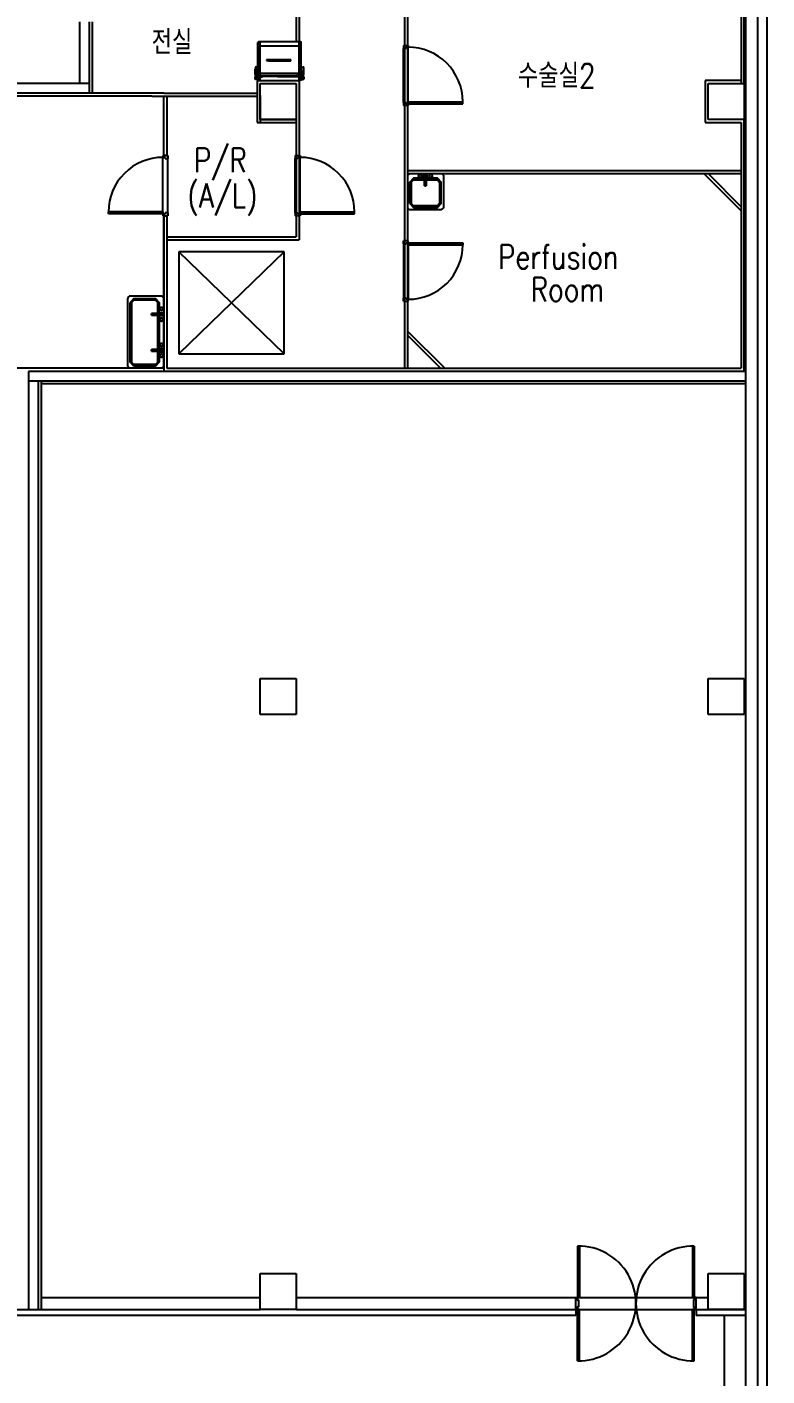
# Model space of a CAD drawing. Header units: millimetres. Extents: x 592430 to 684586, y -483905 to -416366.
# Drawn here: x 672008 to 684313, y -471616 to -449168 of the extents above; entities that cross this region are included whole.
import ezdxf

# ---------------------------------------------------------------- set-up
doc = ezdxf.new("R2010")
doc.units = ezdxf.units.MM
doc.header["$LTSCALE"] = 500
doc.layers.add('동물실', color=9, linetype='Continuous')
doc.styles.add('GHD', font='simple.shx', dxfattribs={"bigfont": 'whgtxt.shx'})

# ---------------------------------------------------------------- blocks, each defined once
blk = doc.blocks.new('SINK')
at = {"layer": '동물실'}
for p, q in [((0, 262), (25, 300)), ((0, 262), (0, -262)), ((25, 300), (575, 300)), ((76, 198), (140, 262)), ((140, 262), (76, 198)), ((140, 236), (102, 198)), ((102, 198), (140, 236)), ((498, 262), (140, 262)), ((140, 262), (140, 236)), ((498, 262), (140, 262)), ((140, 236), (140, 262)), ((140, 236), (498, 236)), ((140, 236), (498, 236)), ((498, 262), (562, 198)), ((498, 236), (498, 262)), ((498, 262), (562, 198)), ((498, 236), (498, 262)), ((498, 236), (536, 198)), ((536, 198), (498, 236)), ((600, 262), (575, 300)), ((600, -262), (600, 262)), ((13, 89), (14, 96)), ((14, 96), (13, 89)), ((13, 89), (14, 96)), ((14, 96), (13, 89)), ((14, 82), (13, 89)), ((13, 89), (14, 82)), ((14, 82), (13, 89)), ((13, 89), (14, 82)), ((25, 13), (13, 25)), ((13, 25), (13, -25)), ((76, 25), (13, 25)), ((25, 13), (13, 25)), ((14, 96), (16, 102)), ((16, 102), (14, 96)), ((14, 96), (16, 102)), ((16, 102), (14, 96)), ((16, 76), (14, 82)), ((14, 82), (16, 76)), ((16, 76), (14, 82)), ((14, 82), (16, 76)), ((16, 102), (20, 107)), ((20, 107), (16, 102)), ((16, 102), (20, 107)), ((20, 107), (16, 102)), ((20, 71), (16, 76)), ((16, 76), (20, 71)), ((20, 71), (16, 76)), ((16, 76), (20, 71)), ((20, 107), (25, 111)), ((25, 111), (20, 107)), ((20, 107), (25, 111)), ((25, 111), (20, 107)), ((25, 67), (20, 71)), ((20, 71), (25, 67)), ((25, 67), (20, 71)), ((20, 71), (25, 67)), ((25, 111), (32, 114)), ((32, 114), (25, 111)), ((25, 111), (32, 114)), ((32, 114), (25, 111)), ((32, 64), (25, 67)), ((25, 67), (32, 64)), ((32, 64), (25, 67)), ((25, 67), (32, 64)), ((25, 13), (25, -13)), ((89, 13), (25, 13)), ((25, 13), (25, -13)), ((25, 13), (64, 13)), ((89, 13), (25, 13)), ((32, 114), (38, 115)), ((38, 115), (32, 114)), ((32, 114), (38, 115)), ((38, 115), (32, 114)), ((38, 64), (32, 64)), ((32, 64), (38, 64)), ((38, 64), (32, 64)), ((32, 64), (38, 64)), ((38, 115), (45, 114)), ((45, 114), (38, 115)), ((38, 115), (45, 114)), ((45, 114), (38, 115)), ((38, 64), (45, 64)), ((45, 64), (38, 64)), ((38, 64), (45, 64)), ((45, 64), (38, 64)), ((45, 114), (51, 111)), ((51, 111), (45, 114)), ((45, 114), (51, 111)), ((51, 111), (45, 114)), ((51, 67), (45, 64)), ((45, 64), (51, 67)), ((51, 67), (45, 64)), ((45, 64), (51, 67)), ((51, 111), (56, 107)), ((56, 107), (51, 111)), ((51, 111), (56, 107)), ((56, 107), (51, 111)), ((56, 71), (51, 67)), ((51, 67), (56, 71)), ((56, 71), (51, 67)), ((51, 67), (56, 71)), ((56, 107), (60, 102)), ((60, 102), (56, 107)), ((56, 107), (60, 102)), ((60, 102), (56, 107)), ((60, 76), (56, 71)), ((56, 71), (60, 76)), ((60, 76), (56, 71)), ((56, 71), (60, 76)), ((60, 102), (63, 96)), ((63, 96), (60, 102)), ((60, 102), (63, 96)), ((63, 96), (60, 102)), ((63, 82), (60, 76)), ((60, 76), (63, 82)), ((63, 82), (60, 76)), ((60, 76), (63, 82)), ((63, 96), (64, 89)), ((64, 89), (63, 96)), ((63, 96), (64, 89)), ((64, 89), (63, 96)), ((64, 89), (63, 82)), ((63, 82), (64, 89)), ((64, 89), (63, 82)), ((63, 82), (64, 89)), ((76, 25), (64, 13)), ((64, 13), (76, 25)), ((64, 13), (64, -13)), ((102, 13), (64, 13)), ((64, 13), (64, -13)), ((102, 13), (64, 13)), ((76, -198), (76, 198)), ((102, 198), (76, 198)), ((76, 198), (76, -198)), ((102, 198), (76, 198)), ((76, -25), (76, 25)), ((89, 13), (204, 13)), ((89, -13), (89, 13)), ((89, -13), (89, 13)), ((89, 13), (102, 13)), ((102, 13), (89, 13)), ((89, 13), (204, 13)), ((102, 198), (102, -198)), ((102, -198), (102, 198)), ((102, 13), (204, 13)), ((102, 13), (102, -13)), ((102, -13), (102, 13)), ((204, 13), (102, 13)), ((204, 13), (204, -13)), ((204, 13), (204, -13)), ((204, -13), (204, 13)), ((204, 13), (204, -13)), ((536, -198), (536, 198)), ((562, 198), (536, 198)), ((536, 198), (536, -198)), ((536, 198), (562, 198)), ((562, 198), (562, -198)), ((562, -198), (562, 198)), ((25, -13), (13, -25)), ((25, -13), (13, -25)), ((13, -25), (76, -25)), ((13, -89), (14, -82)), ((14, -82), (13, -89)), ((13, -89), (14, -82)), ((14, -82), (13, -89)), ((14, -96), (13, -89)), ((13, -89), (14, -96)), ((14, -96), (13, -89)), ((13, -89), (14, -96)), ((14, -82), (16, -76)), ((16, -76), (14, -82)), ((14, -82), (16, -76)), ((16, -76), (14, -82)), ((16, -102), (14, -96)), ((14, -96), (16, -102)), ((16, -102), (14, -96)), ((14, -96), (16, -102)), ((16, -76), (20, -71)), ((20, -71), (16, -76)), ((16, -76), (20, -71)), ((20, -71), (16, -76)), ((20, -107), (16, -102)), ((16, -102), (20, -107)), ((20, -107), (16, -102)), ((16, -102), (20, -107)), ((20, -71), (25, -67)), ((25, -67), (20, -71)), ((20, -71), (25, -67)), ((25, -67), (20, -71)), ((25, -111), (20, -107)), ((20, -107), (25, -111)), ((25, -111), (20, -107)), ((20, -107), (25, -111)), ((25, -13), (89, -13)), ((25, -13), (64, -13)), ((89, -13), (25, -13)), ((25, -67), (32, -64)), ((32, -64), (25, -67)), ((25, -67), (32, -64)), ((32, -64), (25, -67)), ((32, -114), (25, -111)), ((25, -111), (32, -114)), ((32, -114), (25, -111)), ((25, -111), (32, -114)), ((32, -64), (38, -64)), ((38, -64), (32, -64)), ((32, -64), (38, -64)), ((38, -64), (32, -64)), ((38, -115), (32, -114)), ((32, -114), (38, -115)), ((38, -115), (32, -114)), ((32, -114), (38, -115)), ((38, -64), (45, -64)), ((45, -64), (38, -64)), ((38, -64), (45, -64)), ((45, -64), (38, -64)), ((45, -114), (38, -115)), ((38, -115), (45, -114)), ((45, -114), (38, -115)), ((38, -115), (45, -114)), ((45, -64), (51, -67)), ((51, -67), (45, -64)), ((45, -64), (51, -67)), ((51, -67), (45, -64)), ((51, -111), (45, -114)), ((45, -114), (51, -111)), ((51, -111), (45, -114)), ((45, -114), (51, -111)), ((51, -67), (56, -71)), ((56, -71), (51, -67)), ((51, -67), (56, -71)), ((56, -71), (51, -67)), ((56, -107), (51, -111)), ((51, -111), (56, -107)), ((56, -107), (51, -111)), ((51, -111), (56, -107)), ((56, -71), (60, -76)), ((60, -76), (56, -71)), ((56, -71), (60, -76)), ((60, -76), (56, -71)), ((60, -102), (56, -107)), ((56, -107), (60, -102)), ((60, -102), (56, -107)), ((56, -107), (60, -102)), ((60, -76), (63, -82)), ((63, -82), (60, -76)), ((60, -76), (63, -82)), ((63, -82), (60, -76)), ((63, -96), (60, -102)), ((60, -102), (63, -96)), ((63, -96), (60, -102)), ((60, -102), (63, -96)), ((63, -82), (64, -89)), ((63, -82), (64, -89)), ((64, -89), (63, -82)), ((63, -82), (64, -89)), ((64, -89), (63, -96)), ((63, -96), (64, -89)), ((64, -89), (63, -96)), ((63, -96), (64, -89)), ((64, -13), (76, -25)), ((76, -25), (64, -13)), ((64, -13), (102, -13)), ((64, -13), (102, -13)), ((140, -262), (76, -198)), ((76, -198), (102, -198)), ((76, -198), (140, -262)), ((102, -198), (76, -198)), ((204, -13), (89, -13)), ((102, -13), (89, -13)), ((89, -13), (204, -13)), ((102, -13), (89, -13)), ((204, -13), (102, -13)), ((204, -13), (102, -13)), ((102, -198), (140, -236)), ((140, -236), (102, -198)), ((562, -198), (498, -262)), ((498, -236), (536, -198)), ((498, -262), (562, -198)), ((536, -198), (498, -236)), ((536, -198), (562, -198)), ((536, -198), (562, -198)), ((0, -262), (25, -300)), ((25, -300), (575, -300)), ((140, -236), (498, -236)), ((140, -262), (140, -236)), ((140, -236), (498, -236)), ((140, -262), (140, -236)), ((498, -262), (140, -262)), ((498, -262), (140, -262)), ((498, -236), (498, -262)), ((498, -236), (498, -262)), ((600, -262), (575, -300))]:
    blk.add_line(p, q, dxfattribs=at)

msp = doc.modelspace()

# ---------------------------------------------------------------- linework, layer by layer
at = {"layer": '동물실', "color": 251}
for p, q in [((684313, -483905), (684313, -427128)), ((684313, -474155), (684313, -427128)), ((684163, -470309), (684163, -427278)), ((684163, -470309), (684163, -427278)), ((683963, -454848), (683963, -427478)), ((678283, -435118), (678283, -451608)), ((678333, -436208), (678333, -451608)), ((676533, -442783), (676533, -452709)), ((683883, -444108), (683883, -450108)), ((683933, -450108), (683933, -444108)), ((672883, -449083), (672883, -450109)), ((673043, -449083), (673043, -450269)), ((673093, -449083), (673093, -450269)), ((676483, -448998), (676483, -449409)), ((675883, -450059), (675883, -449409)), ((675883, -449409), (676533, -449409)), ((676533, -450059), (676533, -449409)), ((675870, -449447), (675846, -449447)), ((675856, -449426), (675847, -449426)), ((675848, -449452), (675848, -449426)), ((675848, -449992), (675848, -449456)), ((675848, -449456), (675881, -449456)), ((675864, -449441), (675851, -449441)), ((675864, -449455), (675851, -449455)), ((675852, -449441), (675862, -449441)), ((675863, -449441), (675853, -449441)), ((675853, -449441), (675853, -449445)), ((675862, -449445), (675853, -449445)), ((675855, -449447), (675853, -449445)), ((675855, -449447), (675855, -449455)), ((675860, -449447), (675855, -449447)), ((675857, -449426), (675859, -449426)), ((675858, -449424), (675858, -449416)), ((675875, -449417), (675858, -449417)), ((675858, -449427), (675858, -449425)), ((675858, -449428), (675858, -449437)), ((675858, -449436), (675867, -449436)), ((675858, -449440), (675858, -449455)), ((675860, -449426), (675868, -449426)), ((675860, -449447), (675862, -449445)), ((675860, -449447), (675860, -449455)), ((675862, -449441), (675862, -449445)), ((675866, -449469), (675866, -449456)), ((675881, -449469), (675866, -449469)), ((675867, -449452), (675867, -449426)), ((675867, -449436), (675875, -449436)), ((675868, -449457), (675868, -449467)), ((675882, -449457), (675868, -449457)), ((675868, -449460), (675868, -449460)), ((675868, -449460), (675868, -449460)), ((675868, -449463), (675869, -449462)), ((675868, -449463), (675868, -449462)), ((675868, -449462), (675869, -449462)), ((675868, -449467), (675882, -449467)), ((675869, -449467), (675869, -449467)), ((675869, -449467), (675869, -449467)), ((675871, -449426), (675883, -449426)), ((675872, -449433), (675872, -449420)), ((675872, -449422), (675877, -449422)), ((675872, -449431), (675877, -449431)), ((675872, -449460), (675872, -449459)), ((675872, -449460), (675872, -449459)), ((675872, -449460), (675872, -449460)), ((675879, -449417), (675875, -449417)), ((675879, -449436), (675875, -449436)), ((675875, -449457), (675875, -449457)), ((675875, -449457), (675875, -449457)), ((675875, -449464), (675876, -449463)), ((675875, -449464), (675875, -449463)), ((675875, -449463), (675876, -449463)), ((675876, -449466), (675876, -449465)), ((675876, -449466), (675876, -449465)), ((675876, -449465), (675876, -449465)), ((675877, -449431), (675877, -449422)), ((675879, -449424), (675877, -449422)), ((675879, -449429), (675877, -449431)), ((675877, -449461), (675878, -449461)), ((675878, -449462), (675877, -449461)), ((675878, -449462), (675878, -449461)), ((675879, -449429), (675879, -449424)), ((675879, -449424), (675881, -449424)), ((675879, -449429), (675881, -449429)), ((675879, -449458), (675879, -449457)), ((675879, -449458), (675879, -449457)), ((675879, -449457), (675879, -449457)), ((675881, -449433), (675881, -449420)), ((675881, -449457), (675881, -449456)), ((675881, -449969), (675881, -449482)), ((675882, -449467), (675882, -449457)), ((675882, -449458), (675882, -449458)), ((675882, -449458), (675882, -449458)), ((675882, -449458), (675882, -449458)), ((675883, -449484), (676533, -449484)), ((676545, -449426), (676533, -449426)), ((676533, -449457), (676548, -449457)), ((676533, -449467), (676533, -449457)), ((676534, -449458), (676533, -449458)), ((676534, -449458), (676533, -449458)), ((676548, -449467), (676533, -449467)), ((676534, -449433), (676534, -449420)), ((676537, -449424), (676534, -449424)), ((676537, -449429), (676534, -449429)), ((676534, -449458), (676534, -449458)), ((676568, -449456), (676535, -449456)), ((676535, -449457), (676535, -449456)), ((676535, -449469), (676550, -449469)), ((676535, -449969), (676535, -449482)), ((676537, -449458), (676536, -449457)), ((676537, -449457), (676536, -449457)), ((676537, -449417), (676541, -449417)), ((676537, -449424), (676539, -449422)), ((676537, -449429), (676537, -449424)), ((676537, -449429), (676539, -449431)), ((676537, -449436), (676541, -449436)), ((676537, -449458), (676537, -449457)), ((676538, -449462), (676537, -449461)), ((676538, -449461), (676537, -449461)), ((676538, -449462), (676538, -449461)), ((676539, -449431), (676539, -449422)), ((676544, -449422), (676539, -449422)), ((676544, -449431), (676539, -449431)), ((676540, -449466), (676539, -449465)), ((676540, -449465), (676539, -449465)), ((676541, -449457), (676540, -449457)), ((676540, -449464), (676540, -449463)), ((676540, -449464), (676540, -449463)), ((676540, -449463), (676540, -449463)), ((676540, -449466), (676540, -449465)), ((676541, -449417), (676558, -449417)), ((676548, -449436), (676541, -449436)), ((676541, -449457), (676541, -449457)), ((676543, -449460), (676543, -449459)), ((676544, -449460), (676543, -449459)), ((676543, -449460), (676544, -449460)), ((676544, -449433), (676544, -449420)), ((676545, -449447), (676570, -449447)), ((676546, -449467), (676546, -449467)), ((676546, -449467), (676546, -449467)), ((676556, -449426), (676547, -449426)), ((676547, -449463), (676547, -449462)), ((676547, -449463), (676547, -449462)), ((676547, -449462), (676547, -449462)), ((676548, -449452), (676548, -449426)), ((676558, -449436), (676548, -449436)), ((676548, -449457), (676548, -449467)), ((676548, -449460), (676548, -449460)), ((676548, -449460), (676548, -449460)), ((676550, -449469), (676550, -449456)), ((676551, -449441), (676564, -449441)), ((676551, -449455), (676564, -449455)), ((676552, -449441), (676563, -449441)), ((676563, -449441), (676553, -449441)), ((676553, -449441), (676553, -449445)), ((676553, -449445), (676563, -449445)), ((676555, -449447), (676553, -449445)), ((676555, -449447), (676555, -449455)), ((676555, -449447), (676560, -449447)), ((676559, -449426), (676557, -449426)), ((676558, -449424), (676558, -449416)), ((676558, -449427), (676558, -449425)), ((676558, -449428), (676558, -449437)), ((676558, -449440), (676558, -449455)), ((676560, -449426), (676568, -449426)), ((676560, -449447), (676563, -449445)), ((676560, -449447), (676560, -449455)), ((676563, -449441), (676563, -449445)), ((676567, -449452), (676567, -449426)), ((676568, -449992), (676568, -449456)), ((678268, -449476), (678348, -449476)), ((678268, -449476), (678268, -449526)), ((678312, -449526), (678268, -449526)), ((678268, -450426), (678268, -449526)), ((678283, -449476), (678333, -449476)), ((678312, -449505), (678312, -449526)), ((678348, -449505), (678312, -449505)), ((678312, -449505), (678312, -449526)), ((678348, -449476), (678348, -449505)), ((678348, -450411), (678348, -449505)), ((675812, -449852), (675815, -449837)), ((675815, -449831), (675814, -449831)), ((675815, -449837), (675816, -449832)), ((676376, -449716), (675989, -449716)), ((675989, -449716), (675989, -449728)), ((675989, -449728), (676376, -449728)), ((676012, -449722), (676403, -449722)), ((676393, -449713), (676023, -449713)), ((676023, -449713), (676023, -449731)), ((676023, -449731), (676393, -449731)), ((676036, -449713), (676036, -449731)), ((676376, -449728), (676376, -449716)), ((676380, -449731), (676380, -449713)), ((676393, -449731), (676393, -449713)), ((676600, -449837), (676600, -449832)), ((676603, -449852), (676600, -449837)), ((676601, -449831), (676601, -449831)), ((675802, -450010), (675809, -449999)), ((675802, -450012), (675802, -450011)), ((675802, -450029), (675802, -450013)), ((675870, -450013), (675802, -450013)), ((675817, -450013), (675803, -450013)), ((675804, -449952), (675804, -449869)), ((675807, -449983), (675807, -449910)), ((675808, -449944), (675816, -449944)), ((675870, -450052), (675808, -450036)), ((675811, -449916), (675822, -449916)), ((675812, -449948), (675812, -449941)), ((675845, -449901), (675817, -449901)), ((675817, -449922), (675817, -449910)), ((675845, -449992), (675817, -449992)), ((675818, -450012), (675818, -450002)), ((675862, -450008), (675818, -450008)), ((675820, -449992), (675820, -450004)), ((675820, -450004), (675824, -450004)), ((675833, -450059), (675833, -450759)), ((675833, -450059), (676533, -450059)), ((675847, -449928), (675834, -449928)), ((675847, -449962), (675834, -449962)), ((675834, -449992), (675834, -449992)), ((675837, -449970), (675837, -449924)), ((675838, -449926), (675837, -449924)), ((675838, -449930), (675837, -449932)), ((675838, -449960), (675837, -449958)), ((675838, -449964), (675837, -449966)), ((675845, -449926), (675838, -449926)), ((675838, -449930), (675838, -449926)), ((675845, -449930), (675838, -449930)), ((675845, -449960), (675838, -449960)), ((675838, -449964), (675838, -449960)), ((675845, -449964), (675838, -449964)), ((675845, -449992), (675845, -449901)), ((675880, -449992), (675848, -449992)), ((675848, -449992), (675881, -449992)), ((675862, -450013), (675862, -450008)), ((675866, -449979), (675866, -449992)), ((675881, -449979), (675866, -449979)), ((675868, -449991), (675868, -449981)), ((675868, -449981), (675882, -449981)), ((675868, -449989), (675868, -449989)), ((675868, -449989), (675868, -449989)), ((675882, -449991), (675868, -449991)), ((675885, -450015), (675868, -450015)), ((675885, -450042), (675868, -450042)), ((675869, -449981), (675870, -449981)), ((675869, -449986), (675869, -449986)), ((675869, -449986), (675869, -449987)), ((675869, -449987), (675869, -449986)), ((675870, -449981), (675870, -449981)), ((675870, -450052), (675870, -450006)), ((675882, -450006), (675870, -450006)), ((675882, -450025), (675870, -450025)), ((675873, -450041), (675870, -450038)), ((675873, -450044), (675870, -450047)), ((675873, -450013), (675871, -450010)), ((675873, -450017), (675871, -450020)), ((675882, -450052), (675871, -450052)), ((675872, -449988), (675873, -449989)), ((675872, -449988), (675872, -449989)), ((675872, -449989), (675873, -449989)), ((675873, -450017), (675873, -450013)), ((675882, -450013), (675873, -450013)), ((675882, -450017), (675873, -450017)), ((675873, -450044), (675873, -450041)), ((675882, -450041), (675873, -450041)), ((675882, -450044), (675873, -450044)), ((675875, -449991), (675875, -449992)), ((675875, -449991), (675875, -449992)), ((675876, -449983), (675876, -449983)), ((675876, -449983), (675876, -449983)), ((675876, -449983), (675876, -449983)), ((675876, -449985), (675876, -449985)), ((675876, -449985), (675876, -449985)), ((675876, -449985), (675876, -449985)), ((675878, -449987), (675879, -449987)), ((675878, -449988), (675879, -449987)), ((675878, -449987), (675878, -449988)), ((675923, -449986), (675879, -449985)), ((675879, -449991), (675879, -449991)), ((675879, -449991), (675879, -449991)), ((675879, -449991), (675879, -449991)), ((675881, -449991), (675881, -449992)), ((675882, -449981), (675882, -449991)), ((675882, -449990), (675882, -449990)), ((675882, -449990), (675882, -449991)), ((675882, -449991), (675882, -449991)), ((675882, -450052), (675882, -450006)), ((675883, -449934), (676533, -449934)), ((675883, -449991), (675883, -449972)), ((675883, -449976), (675921, -449976)), ((675921, -449995), (675883, -449976)), ((675883, -449995), (675921, -449976)), ((675883, -449995), (675921, -449995)), ((675921, -449995), (675921, -449976)), ((676495, -449981), (675921, -449981)), ((676495, -449990), (675921, -449990)), ((676172, -449981), (676495, -449981)), ((676172, -449990), (676495, -449990)), ((676493, -449986), (676536, -449985)), ((676495, -449995), (676495, -449976)), ((676495, -449995), (676533, -449976)), ((676533, -449995), (676495, -449976)), ((676533, -449976), (676495, -449976)), ((676533, -449995), (676495, -449995)), ((676530, -450042), (676548, -450042)), ((676531, -450015), (676548, -450015)), ((676533, -449991), (676533, -449972)), ((676533, -449991), (676533, -449972)), ((676548, -449981), (676533, -449981)), ((676533, -449981), (676533, -449991)), ((676534, -449989), (676533, -449990)), ((676534, -449990), (676533, -449990)), ((676533, -449991), (676548, -449991)), ((676534, -449989), (676534, -449990)), ((676534, -450052), (676534, -450006)), ((676534, -450006), (676545, -450006)), ((676534, -450013), (676542, -450013)), ((676534, -450017), (676542, -450017)), ((676534, -450025), (676545, -450025)), ((676534, -450041), (676542, -450041)), ((676534, -450044), (676542, -450044)), ((676534, -450052), (676545, -450052)), ((676535, -449979), (676550, -449979)), ((676535, -449991), (676535, -449992)), ((676568, -449992), (676535, -449992)), ((676537, -449990), (676536, -449991)), ((676537, -449991), (676536, -449991)), ((676538, -449986), (676537, -449987)), ((676538, -449987), (676537, -449987)), ((676537, -449990), (676537, -449991)), ((676538, -449986), (676538, -449987)), ((676540, -449982), (676539, -449983)), ((676540, -449983), (676539, -449983)), ((676540, -449982), (676540, -449983)), ((676540, -449984), (676540, -449984)), ((676540, -449984), (676540, -449985)), ((676540, -449985), (676540, -449984)), ((676541, -449991), (676540, -449991)), ((676541, -449991), (676541, -449991)), ((676542, -450013), (676545, -450010)), ((676542, -450017), (676542, -450013)), ((676542, -450017), (676545, -450020)), ((676542, -450041), (676545, -450038)), ((676542, -450044), (676542, -450041)), ((676542, -450044), (676545, -450047)), ((676543, -449988), (676543, -449988)), ((676543, -449988), (676544, -449988)), ((676544, -449988), (676543, -449988)), ((676545, -450052), (676545, -450006)), ((676545, -450013), (676614, -450013)), ((676545, -450052), (676607, -450036)), ((676546, -449980), (676546, -449981)), ((676546, -449980), (676546, -449981)), ((676547, -449985), (676547, -449986)), ((676547, -449985), (676547, -449986)), ((676547, -449986), (676547, -449986)), ((676548, -449991), (676548, -449981)), ((676548, -449988), (676548, -449988)), ((676548, -449988), (676548, -449988)), ((676550, -449979), (676550, -449992)), ((676554, -450008), (676598, -450008)), ((676554, -450013), (676554, -450008)), ((676568, -449928), (676581, -449928)), ((676568, -449962), (676581, -449962)), ((676571, -449992), (676571, -449901)), ((676571, -449901), (676599, -449901)), ((676571, -449926), (676577, -449926)), ((676571, -449930), (676577, -449930)), ((676571, -449960), (676577, -449960)), ((676571, -449964), (676577, -449964)), ((676571, -449992), (676599, -449992)), ((676577, -449926), (676579, -449924)), ((676577, -449930), (676577, -449926)), ((676577, -449930), (676579, -449932)), ((676577, -449960), (676579, -449958)), ((676577, -449964), (676577, -449960)), ((676577, -449964), (676579, -449966)), ((676579, -449970), (676579, -449924)), ((676581, -449992), (676581, -449992)), ((676595, -450004), (676592, -450004)), ((676604, -449916), (676593, -449916)), ((676595, -449992), (676595, -450004)), ((676598, -450012), (676598, -450002)), ((676599, -449922), (676599, -449910)), ((676599, -450013), (676613, -450013)), ((676607, -449944), (676600, -449944)), ((676604, -449948), (676604, -449941)), ((676614, -450010), (676606, -449999)), ((676608, -449983), (676608, -449910)), ((676611, -449952), (676611, -449869)), ((676614, -450012), (676614, -450011)), ((676614, -450029), (676614, -450013)), ((683883, -450058), (683283, -450058)), ((683283, -450058), (683283, -450758)), ((673043, -450109), (671833, -450109)), ((673043, -450269), (671833, -450269)), ((673043, -450109), (673043, -450109)), ((674283, -450269), (673043, -450269)), ((674283, -450269), (675833, -450269)), ((675883, -450109), (676483, -450109)), ((675883, -450709), (675883, -450109)), ((675883, -450109), (676483, -450109)), ((675883, -450709), (675883, -450109)), ((676483, -450109), (676483, -450709)), ((676483, -450109), (676483, -452659)), ((683333, -450708), (683333, -450108)), ((683333, -450108), (683933, -450108)), ((683333, -450108), (683933, -450108)), ((683333, -450708), (683333, -450108)), ((683333, -450108), (683933, -450108)), ((683333, -450708), (683333, -450108)), ((683933, -450108), (683933, -450708)), ((683933, -450108), (683933, -450708)), ((674083, -450319), (671833, -450319)), ((674083, -450319), (675833, -450319)), ((674283, -451309), (674283, -450319)), ((674333, -450319), (674333, -451309)), ((675883, -450309), (675883, -450759)), ((678268, -450426), (678312, -450426)), ((678268, -450426), (678268, -450476)), ((678348, -450476), (678268, -450476)), ((678333, -450476), (678283, -450476)), ((678333, -450476), (678283, -450476)), ((678312, -450426), (678312, -450447)), ((678312, -450447), (678348, -450447)), ((678348, -450411), (679253, -450411)), ((678348, -450411), (678348, -450447)), ((678348, -450447), (678348, -450476)), ((678348, -450447), (679253, -450447)), ((679253, -450447), (679253, -450411)), ((675883, -450709), (676483, -450709)), ((676483, -450709), (675883, -450709)), ((676483, -450709), (675883, -450709)), ((683933, -450708), (683333, -450708)), ((683933, -450708), (683333, -450708)), ((683933, -450708), (683333, -450708)), ((683933, -454898), (683933, -450708)), ((675833, -450759), (676483, -450759)), ((683283, -450758), (683883, -450758)), ((683883, -450758), (683883, -454848)), ((674268, -451309), (674268, -451338)), ((674348, -451309), (674268, -451309)), ((674268, -451338), (674304, -451338)), ((674268, -452244), (674268, -451338)), ((674283, -451309), (674333, -451309)), ((674333, -451309), (674283, -451309)), ((674304, -451338), (674304, -451358)), ((674304, -451338), (674304, -451358)), ((674304, -451358), (674348, -451358)), ((674348, -451309), (674348, -451358)), ((674348, -452259), (674348, -451358)), ((676468, -451309), (676548, -451309)), ((676468, -451309), (676468, -451358)), ((676512, -451358), (676468, -451358)), ((676468, -452259), (676468, -451358)), ((676483, -451309), (676533, -451309)), ((676512, -451338), (676512, -451358)), ((676548, -451338), (676512, -451338)), ((676512, -451338), (676512, -451358)), ((676548, -451309), (676548, -451338)), ((676548, -452244), (676548, -451338)), ((678283, -451608), (678283, -454848)), ((678333, -451558), (683883, -451558)), ((678333, -451608), (683883, -451608)), ((678333, -451608), (678333, -454848)), ((683262, -451608), (683883, -452229)), ((683333, -451608), (683883, -452158)), ((674268, -452244), (673363, -452244)), ((673363, -452279), (673363, -452244)), ((674268, -452279), (673363, -452279)), ((674268, -452244), (674268, -452279)), ((674268, -452279), (674268, -452309)), ((674304, -452279), (674268, -452279)), ((674268, -452309), (674348, -452309)), ((674283, -454858), (674283, -452309)), ((674283, -452309), (674283, -454898)), ((674333, -452309), (674283, -452309)), ((674283, -452309), (674333, -452309)), ((674283, -452309), (674333, -452309)), ((674304, -452259), (674304, -452279)), ((674348, -452259), (674304, -452259)), ((674333, -452309), (674333, -454848)), ((674348, -452259), (674348, -452309)), ((676468, -452259), (676512, -452259)), ((676468, -452259), (676468, -452309)), ((676548, -452309), (676468, -452309)), ((676533, -452309), (676483, -452309)), ((676533, -452309), (676483, -452309)), ((676512, -452259), (676512, -452279)), ((676512, -452279), (676548, -452279)), ((676548, -452244), (677453, -452244)), ((676548, -452244), (676548, -452279)), ((676548, -452279), (676548, -452309)), ((676548, -452279), (677453, -452279)), ((677453, -452279), (677453, -452244)), ((674333, -452659), (676483, -452659)), ((674333, -452709), (676533, -452709)), ((678348, -452728), (678268, -452728)), ((678268, -452778), (678268, -452728)), ((678333, -452728), (678283, -452728)), ((678333, -452728), (678283, -452728)), ((678312, -452758), (678348, -452758)), ((678312, -452778), (678312, -452758)), ((678348, -452758), (678348, -452728)), ((678348, -452758), (679253, -452758)), ((678348, -452793), (678348, -452758)), ((679253, -452758), (679253, -452793)), ((676283, -452909), (674533, -454608)), ((676283, -454608), (674533, -452909)), ((676283, -452909), (674533, -452909)), ((674533, -452909), (674533, -454608)), ((676283, -454608), (676283, -452909)), ((678268, -452778), (678312, -452778)), ((678268, -452778), (678268, -453679)), ((678348, -452793), (679253, -452793)), ((678348, -452793), (678348, -453699)), ((673683, -453687), (673708, -453648)), ((674257, -453648), (673708, -453648)), ((674283, -453687), (674257, -453648)), ((673683, -454810), (673683, -453687)), ((673785, -453687), (673721, -453750)), ((673785, -453687), (673721, -453750)), ((673721, -453750), (673721, -454747)), ((673721, -453750), (673746, -453750)), ((673721, -454747), (673721, -453750)), ((673746, -453750), (673721, -453750)), ((673785, -453712), (673746, -453750)), ((673746, -453750), (673785, -453712)), ((673746, -454747), (673746, -453750)), ((673746, -453750), (673746, -454747)), ((673785, -453687), (674143, -453687)), ((673785, -453712), (673785, -453687)), ((673785, -453687), (674143, -453687)), ((673785, -453712), (673785, -453687)), ((674143, -453712), (673785, -453712)), ((674143, -453712), (673785, -453712)), ((674206, -453750), (674143, -453687)), ((674143, -453687), (674143, -453712)), ((674143, -453687), (674206, -453750)), ((674143, -453712), (674143, -453687)), ((674143, -453712), (674181, -453750)), ((674181, -453750), (674143, -453712)), ((674181, -453750), (674181, -454747)), ((674181, -453750), (674206, -453750)), ((674181, -454747), (674181, -453750)), ((674181, -453750), (674206, -453750)), ((674206, -454747), (674206, -453750)), ((674206, -453750), (674206, -454747)), ((674220, -453853), (674219, -453859)), ((674219, -453859), (674220, -453853)), ((674220, -453853), (674219, -453859)), ((674219, -453859), (674220, -453853)), ((674219, -453859), (674220, -453866)), ((674220, -453866), (674219, -453859)), ((674219, -453859), (674220, -453866)), ((674220, -453866), (674219, -453859)), ((674223, -453847), (674220, -453853)), ((674220, -453853), (674223, -453847)), ((674223, -453847), (674220, -453853)), ((674220, -453853), (674223, -453847)), ((674220, -453866), (674223, -453872)), ((674223, -453872), (674220, -453866)), ((674220, -453866), (674223, -453872)), ((674223, -453872), (674220, -453866)), ((674227, -453841), (674223, -453847)), ((674223, -453847), (674227, -453841)), ((674227, -453841), (674223, -453847)), ((674223, -453847), (674227, -453841)), ((674223, -453872), (674227, -453877)), ((674227, -453877), (674223, -453872)), ((674223, -453872), (674227, -453877)), ((674227, -453877), (674223, -453872)), ((674232, -453837), (674227, -453841)), ((674227, -453841), (674232, -453837)), ((674232, -453837), (674227, -453841)), ((674227, -453841), (674232, -453837)), ((674227, -453877), (674232, -453881)), ((674232, -453881), (674227, -453877)), ((674227, -453877), (674232, -453881)), ((674232, -453881), (674227, -453877)), ((674238, -453835), (674232, -453837)), ((674232, -453837), (674238, -453835)), ((674238, -453835), (674232, -453837)), ((674232, -453837), (674238, -453835)), ((674232, -453881), (674238, -453884)), ((674238, -453884), (674232, -453881)), ((674232, -453881), (674238, -453884)), ((674238, -453884), (674232, -453881)), ((674245, -453834), (674238, -453835)), ((674238, -453835), (674245, -453834)), ((674245, -453834), (674238, -453835)), ((674238, -453835), (674245, -453834)), ((674238, -453884), (674245, -453885)), ((674245, -453885), (674238, -453884)), ((674238, -453884), (674245, -453885)), ((674245, -453885), (674238, -453884)), ((674251, -453835), (674245, -453834)), ((674245, -453834), (674251, -453835)), ((674251, -453835), (674245, -453834)), ((674245, -453834), (674251, -453835)), ((674245, -453885), (674251, -453884)), ((674251, -453884), (674245, -453885)), ((674245, -453885), (674251, -453884)), ((674251, -453884), (674245, -453885)), ((674257, -453837), (674251, -453835)), ((674251, -453835), (674257, -453837)), ((674257, -453837), (674251, -453835)), ((674251, -453835), (674257, -453837)), ((674251, -453884), (674257, -453881)), ((674257, -453881), (674251, -453884)), ((674251, -453884), (674257, -453881)), ((674257, -453881), (674251, -453884)), ((674263, -453841), (674257, -453837)), ((674257, -453837), (674263, -453841)), ((674263, -453841), (674257, -453837)), ((674257, -453837), (674263, -453841)), ((674257, -453881), (674263, -453877)), ((674263, -453877), (674257, -453881)), ((674257, -453881), (674263, -453877)), ((674263, -453877), (674257, -453881)), ((674267, -453847), (674263, -453841)), ((674263, -453841), (674267, -453847)), ((674267, -453847), (674263, -453841)), ((674263, -453841), (674267, -453847)), ((674263, -453877), (674267, -453872)), ((674267, -453872), (674263, -453877)), ((674263, -453877), (674267, -453872)), ((674267, -453872), (674263, -453877)), ((674269, -453853), (674267, -453847)), ((674267, -453847), (674269, -453853)), ((674269, -453853), (674267, -453847)), ((674267, -453847), (674269, -453853)), ((674267, -453872), (674269, -453866)), ((674269, -453866), (674267, -453872)), ((674267, -453872), (674269, -453866)), ((674269, -453866), (674267, -453872)), ((674270, -453859), (674269, -453853)), ((674269, -453853), (674270, -453859)), ((674270, -453859), (674269, -453853)), ((674269, -453853), (674270, -453859)), ((674269, -453866), (674270, -453859)), ((674270, -453859), (674269, -453866)), ((674269, -453866), (674270, -453859)), ((674270, -453859), (674269, -453866)), ((674283, -453687), (674283, -454810)), ((678312, -453679), (678268, -453679)), ((678268, -453728), (678268, -453679)), ((678268, -453728), (678348, -453728)), ((678283, -453728), (678333, -453728)), ((678312, -453699), (678312, -453679)), ((678312, -453699), (678312, -453679)), ((678348, -453699), (678312, -453699)), ((678348, -453728), (678348, -453699)), ((674079, -453936), (674079, -453961)), ((674194, -453936), (674079, -453936)), ((674079, -453936), (674079, -453961)), ((674181, -453936), (674079, -453936)), ((674079, -453961), (674079, -453936)), ((674079, -453936), (674079, -453961)), ((674079, -453936), (674181, -453936)), ((674194, -453936), (674079, -453936)), ((674079, -453961), (674194, -453961)), ((674079, -453961), (674181, -453961)), ((674079, -453961), (674181, -453961)), ((674194, -453961), (674079, -453961)), ((674181, -453936), (674181, -453961)), ((674181, -453936), (674219, -453936)), ((674181, -453961), (674181, -453936)), ((674194, -453936), (674181, -453936)), ((674181, -453936), (674219, -453936)), ((674181, -453936), (674194, -453936)), ((674219, -453961), (674181, -453961)), ((674181, -453961), (674194, -453961)), ((674181, -453961), (674194, -453961)), ((674219, -453961), (674181, -453961)), ((674194, -453961), (674194, -453936)), ((674194, -453936), (674257, -453936)), ((674194, -453961), (674194, -453936)), ((674194, -453936), (674257, -453936)), ((674257, -453961), (674194, -453961)), ((674194, -453961), (674257, -453961)), ((674206, -453923), (674219, -453936)), ((674206, -453974), (674206, -453923)), ((674206, -453923), (674270, -453923)), ((674219, -453936), (674206, -453923)), ((674219, -453961), (674206, -453974)), ((674206, -453974), (674219, -453961)), ((674270, -453974), (674206, -453974)), ((674219, -453936), (674219, -453961)), ((674257, -453936), (674219, -453936)), ((674219, -453936), (674219, -453961)), ((674257, -453961), (674219, -453961)), ((674220, -454031), (674219, -454038)), ((674220, -454031), (674219, -454038)), ((674219, -454038), (674220, -454031)), ((674220, -454031), (674219, -454038)), ((674219, -454038), (674220, -454044)), ((674220, -454044), (674219, -454038)), ((674219, -454038), (674220, -454044)), ((674220, -454044), (674219, -454038)), ((674223, -454025), (674220, -454031)), ((674220, -454031), (674223, -454025)), ((674223, -454025), (674220, -454031)), ((674220, -454031), (674223, -454025)), ((674220, -454044), (674223, -454050)), ((674223, -454050), (674220, -454044)), ((674220, -454044), (674223, -454050)), ((674223, -454050), (674220, -454044)), ((674227, -454020), (674223, -454025)), ((674223, -454025), (674227, -454020)), ((674227, -454020), (674223, -454025)), ((674223, -454025), (674227, -454020)), ((674223, -454050), (674227, -454056)), ((674227, -454056), (674223, -454050)), ((674223, -454050), (674227, -454056)), ((674227, -454056), (674223, -454050)), ((674232, -454016), (674227, -454020)), ((674227, -454020), (674232, -454016)), ((674232, -454016), (674227, -454020)), ((674227, -454020), (674232, -454016)), ((674227, -454056), (674232, -454060)), ((674232, -454060), (674227, -454056)), ((674227, -454056), (674232, -454060)), ((674232, -454060), (674227, -454056)), ((674238, -454013), (674232, -454016)), ((674232, -454016), (674238, -454013)), ((674238, -454013), (674232, -454016)), ((674232, -454016), (674238, -454013)), ((674232, -454060), (674238, -454062)), ((674238, -454062), (674232, -454060)), ((674232, -454060), (674238, -454062)), ((674238, -454062), (674232, -454060)), ((674245, -454012), (674238, -454013)), ((674238, -454013), (674245, -454012)), ((674245, -454012), (674238, -454013)), ((674238, -454013), (674245, -454012)), ((674238, -454062), (674245, -454063)), ((674245, -454063), (674238, -454062)), ((674238, -454062), (674245, -454063)), ((674245, -454063), (674238, -454062)), ((674251, -454013), (674245, -454012)), ((674245, -454012), (674251, -454013)), ((674251, -454013), (674245, -454012)), ((674245, -454012), (674251, -454013)), ((674245, -454063), (674251, -454062)), ((674251, -454062), (674245, -454063)), ((674245, -454063), (674251, -454062)), ((674251, -454062), (674245, -454063)), ((674257, -454016), (674251, -454013)), ((674251, -454013), (674257, -454016)), ((674257, -454016), (674251, -454013)), ((674251, -454013), (674257, -454016)), ((674251, -454062), (674257, -454060)), ((674257, -454060), (674251, -454062)), ((674251, -454062), (674257, -454060)), ((674257, -454060), (674251, -454062)), ((674257, -453936), (674270, -453923)), ((674257, -453936), (674270, -453923)), ((674257, -453936), (674257, -453961)), ((674257, -453936), (674257, -453961)), ((674257, -453961), (674270, -453974)), ((674257, -453961), (674270, -453974)), ((674263, -454020), (674257, -454016)), ((674257, -454016), (674263, -454020)), ((674263, -454020), (674257, -454016)), ((674257, -454016), (674263, -454020)), ((674257, -454060), (674263, -454056)), ((674263, -454056), (674257, -454060)), ((674257, -454060), (674263, -454056)), ((674263, -454056), (674257, -454060)), ((674267, -454025), (674263, -454020)), ((674263, -454020), (674267, -454025)), ((674267, -454025), (674263, -454020)), ((674263, -454020), (674267, -454025)), ((674263, -454056), (674267, -454050)), ((674267, -454050), (674263, -454056)), ((674263, -454056), (674267, -454050)), ((674267, -454050), (674263, -454056)), ((674269, -454031), (674267, -454025)), ((674267, -454025), (674269, -454031)), ((674269, -454031), (674267, -454025)), ((674267, -454025), (674269, -454031)), ((674267, -454050), (674269, -454044)), ((674269, -454044), (674267, -454050)), ((674267, -454050), (674269, -454044)), ((674269, -454044), (674267, -454050)), ((674270, -454038), (674269, -454031)), ((674269, -454031), (674270, -454038)), ((674270, -454038), (674269, -454031)), ((674269, -454031), (674270, -454038)), ((674269, -454044), (674270, -454038)), ((674270, -454038), (674269, -454044)), ((674269, -454044), (674270, -454038)), ((674270, -454038), (674269, -454044)), ((674270, -453923), (674270, -453974)), ((678953, -454848), (678333, -454228)), ((678883, -454848), (678333, -454298)), ((674079, -454536), (674194, -454536)), ((674079, -454561), (674079, -454536)), ((674079, -454536), (674181, -454536)), ((674079, -454561), (674079, -454536)), ((674079, -454536), (674079, -454561)), ((674079, -454561), (674079, -454536)), ((674079, -454536), (674181, -454536)), ((674194, -454536), (674079, -454536)), ((674194, -454561), (674079, -454561)), ((674181, -454561), (674079, -454561)), ((674079, -454561), (674181, -454561)), ((674194, -454561), (674079, -454561)), ((674181, -454561), (674181, -454536)), ((674181, -454536), (674181, -454561)), ((674219, -454536), (674181, -454536)), ((674181, -454536), (674194, -454536)), ((674181, -454536), (674194, -454536)), ((674219, -454536), (674181, -454536)), ((674181, -454561), (674219, -454561)), ((674194, -454561), (674181, -454561)), ((674181, -454561), (674219, -454561)), ((674181, -454561), (674194, -454561)), ((674194, -454536), (674194, -454561)), ((674194, -454536), (674194, -454561)), ((674257, -454536), (674194, -454536)), ((674194, -454536), (674257, -454536)), ((674194, -454561), (674257, -454561)), ((674194, -454561), (674257, -454561)), ((674219, -454536), (674206, -454523)), ((674206, -454523), (674206, -454574)), ((674206, -454523), (674219, -454536)), ((674270, -454523), (674206, -454523)), ((674206, -454574), (674219, -454561)), ((674219, -454561), (674206, -454574)), ((674219, -454459), (674220, -454453)), ((674220, -454453), (674219, -454459)), ((674219, -454459), (674220, -454453)), ((674220, -454453), (674219, -454459)), ((674220, -454466), (674219, -454459)), ((674220, -454466), (674219, -454459)), ((674219, -454459), (674220, -454466)), ((674220, -454466), (674219, -454459)), ((674219, -454561), (674219, -454536)), ((674257, -454536), (674219, -454536)), ((674219, -454561), (674219, -454536)), ((674257, -454561), (674219, -454561)), ((674220, -454453), (674223, -454447)), ((674223, -454447), (674220, -454453)), ((674220, -454453), (674223, -454447)), ((674223, -454447), (674220, -454453)), ((674223, -454472), (674220, -454466)), ((674220, -454466), (674223, -454472)), ((674223, -454472), (674220, -454466)), ((674220, -454466), (674223, -454472)), ((674223, -454447), (674227, -454441)), ((674227, -454441), (674223, -454447)), ((674223, -454447), (674227, -454441)), ((674227, -454441), (674223, -454447)), ((674227, -454477), (674223, -454472)), ((674223, -454472), (674227, -454477)), ((674227, -454477), (674223, -454472)), ((674223, -454472), (674227, -454477)), ((674227, -454441), (674232, -454437)), ((674232, -454437), (674227, -454441)), ((674227, -454441), (674232, -454437)), ((674232, -454437), (674227, -454441)), ((674232, -454481), (674227, -454477)), ((674227, -454477), (674232, -454481)), ((674232, -454481), (674227, -454477)), ((674227, -454477), (674232, -454481)), ((674232, -454437), (674238, -454435)), ((674238, -454435), (674232, -454437)), ((674232, -454437), (674238, -454435)), ((674238, -454435), (674232, -454437)), ((674238, -454484), (674232, -454481)), ((674232, -454481), (674238, -454484)), ((674238, -454484), (674232, -454481)), ((674232, -454481), (674238, -454484)), ((674238, -454435), (674245, -454434)), ((674245, -454434), (674238, -454435)), ((674238, -454435), (674245, -454434)), ((674245, -454434), (674238, -454435)), ((674245, -454485), (674238, -454484)), ((674238, -454484), (674245, -454485)), ((674245, -454485), (674238, -454484)), ((674238, -454484), (674245, -454485)), ((674245, -454434), (674251, -454435)), ((674251, -454435), (674245, -454434)), ((674245, -454434), (674251, -454435)), ((674251, -454435), (674245, -454434)), ((674251, -454484), (674245, -454485)), ((674245, -454485), (674251, -454484)), ((674251, -454484), (674245, -454485)), ((674245, -454485), (674251, -454484)), ((674251, -454435), (674257, -454437)), ((674257, -454437), (674251, -454435)), ((674251, -454435), (674257, -454437)), ((674257, -454437), (674251, -454435)), ((674257, -454481), (674251, -454484)), ((674251, -454484), (674257, -454481)), ((674257, -454481), (674251, -454484)), ((674251, -454484), (674257, -454481)), ((674257, -454437), (674263, -454441)), ((674263, -454441), (674257, -454437)), ((674257, -454437), (674263, -454441)), ((674263, -454441), (674257, -454437)), ((674263, -454477), (674257, -454481)), ((674257, -454481), (674263, -454477)), ((674263, -454477), (674257, -454481)), ((674257, -454481), (674263, -454477)), ((674257, -454536), (674270, -454523)), ((674257, -454536), (674270, -454523)), ((674257, -454561), (674257, -454536)), ((674257, -454561), (674257, -454536)), ((674257, -454561), (674270, -454574)), ((674257, -454561), (674270, -454574)), ((674263, -454441), (674267, -454447)), ((674267, -454447), (674263, -454441)), ((674263, -454441), (674267, -454447)), ((674267, -454447), (674263, -454441)), ((674267, -454472), (674263, -454477)), ((674263, -454477), (674267, -454472)), ((674267, -454472), (674263, -454477)), ((674263, -454477), (674267, -454472)), ((674267, -454447), (674269, -454453)), ((674269, -454453), (674267, -454447)), ((674267, -454447), (674269, -454453)), ((674269, -454453), (674267, -454447)), ((674269, -454466), (674267, -454472)), ((674267, -454472), (674269, -454466)), ((674269, -454466), (674267, -454472)), ((674267, -454472), (674269, -454466)), ((674269, -454453), (674270, -454459)), ((674270, -454459), (674269, -454453)), ((674269, -454453), (674270, -454459)), ((674270, -454459), (674269, -454453)), ((674270, -454459), (674269, -454466)), ((674269, -454466), (674270, -454459)), ((674270, -454459), (674269, -454466)), ((674269, -454466), (674270, -454459)), ((674270, -454574), (674270, -454523)), ((673785, -454810), (673721, -454747)), ((673721, -454747), (673746, -454747)), ((673785, -454810), (673721, -454747)), ((673746, -454747), (673721, -454747)), ((673785, -454785), (673746, -454747)), ((673746, -454747), (673785, -454785)), ((674143, -454785), (673785, -454785)), ((673785, -454785), (673785, -454810)), ((674143, -454785), (673785, -454785)), ((673785, -454785), (673785, -454810)), ((674206, -454747), (674143, -454810)), ((674143, -454785), (674181, -454747)), ((674143, -454810), (674206, -454747)), ((674181, -454747), (674143, -454785)), ((674143, -454810), (674143, -454785)), ((674143, -454785), (674143, -454810)), ((674181, -454747), (674206, -454747)), ((674181, -454747), (674206, -454747)), ((674206, -454574), (674270, -454574)), ((674219, -454638), (674220, -454631)), ((674220, -454631), (674219, -454638)), ((674219, -454638), (674220, -454631)), ((674220, -454631), (674219, -454638)), ((674220, -454644), (674219, -454638)), ((674219, -454638), (674220, -454644)), ((674220, -454644), (674219, -454638)), ((674219, -454638), (674220, -454644)), ((674220, -454631), (674223, -454625)), ((674223, -454625), (674220, -454631)), ((674220, -454631), (674223, -454625)), ((674223, -454625), (674220, -454631)), ((674223, -454650), (674220, -454644)), ((674220, -454644), (674223, -454650)), ((674223, -454650), (674220, -454644)), ((674220, -454644), (674223, -454650)), ((674223, -454625), (674227, -454620)), ((674227, -454620), (674223, -454625)), ((674223, -454625), (674227, -454620)), ((674227, -454620), (674223, -454625)), ((674227, -454656), (674223, -454650)), ((674223, -454650), (674227, -454656)), ((674227, -454656), (674223, -454650)), ((674223, -454650), (674227, -454656)), ((674227, -454620), (674232, -454616)), ((674232, -454616), (674227, -454620)), ((674227, -454620), (674232, -454616)), ((674232, -454616), (674227, -454620)), ((674232, -454660), (674227, -454656)), ((674227, -454656), (674232, -454660)), ((674232, -454660), (674227, -454656)), ((674227, -454656), (674232, -454660)), ((674232, -454616), (674238, -454613)), ((674238, -454613), (674232, -454616)), ((674232, -454616), (674238, -454613)), ((674238, -454613), (674232, -454616)), ((674238, -454662), (674232, -454660)), ((674232, -454660), (674238, -454662)), ((674238, -454662), (674232, -454660)), ((674232, -454660), (674238, -454662)), ((674238, -454613), (674245, -454612)), ((674245, -454612), (674238, -454613)), ((674238, -454613), (674245, -454612)), ((674245, -454612), (674238, -454613)), ((674245, -454663), (674238, -454662)), ((674238, -454662), (674245, -454663)), ((674245, -454663), (674238, -454662)), ((674238, -454662), (674245, -454663)), ((674245, -454612), (674251, -454613)), ((674251, -454613), (674245, -454612)), ((674245, -454612), (674251, -454613)), ((674251, -454613), (674245, -454612)), ((674251, -454662), (674245, -454663)), ((674245, -454663), (674251, -454662)), ((674251, -454662), (674245, -454663)), ((674245, -454663), (674251, -454662)), ((674251, -454613), (674257, -454616)), ((674257, -454616), (674251, -454613)), ((674251, -454613), (674257, -454616)), ((674257, -454616), (674251, -454613)), ((674257, -454660), (674251, -454662)), ((674251, -454662), (674257, -454660)), ((674257, -454660), (674251, -454662)), ((674251, -454662), (674257, -454660)), ((674257, -454616), (674263, -454620)), ((674263, -454620), (674257, -454616)), ((674257, -454616), (674263, -454620)), ((674263, -454620), (674257, -454616)), ((674263, -454656), (674257, -454660)), ((674257, -454660), (674263, -454656)), ((674263, -454656), (674257, -454660)), ((674257, -454660), (674263, -454656)), ((674263, -454620), (674267, -454625)), ((674267, -454625), (674263, -454620)), ((674263, -454620), (674267, -454625)), ((674267, -454625), (674263, -454620)), ((674267, -454650), (674263, -454656)), ((674263, -454656), (674267, -454650)), ((674267, -454650), (674263, -454656)), ((674263, -454656), (674267, -454650)), ((674267, -454625), (674269, -454631)), ((674269, -454631), (674267, -454625)), ((674267, -454625), (674269, -454631)), ((674269, -454631), (674267, -454625)), ((674269, -454644), (674267, -454650)), ((674267, -454650), (674269, -454644)), ((674269, -454644), (674267, -454650)), ((674267, -454650), (674269, -454644)), ((674269, -454631), (674270, -454638)), ((674270, -454638), (674269, -454631)), ((674269, -454631), (674270, -454638)), ((674270, -454638), (674269, -454631)), ((674270, -454638), (674269, -454644)), ((674269, -454644), (674270, -454638)), ((674270, -454638), (674269, -454644)), ((674269, -454644), (674270, -454638)), ((674533, -454608), (676283, -454608)), ((674283, -454848), (663993, -454848)), ((672033, -454898), (672033, -470508)), ((683963, -454898), (672033, -454898)), ((673683, -454810), (673708, -454848)), ((674257, -454848), (673708, -454848)), ((673785, -454810), (674143, -454810)), ((673785, -454810), (674143, -454810)), ((674283, -454810), (674257, -454848)), ((674333, -454848), (683883, -454848)), ((683963, -470309), (683963, -454848)), ((672033, -455058), (683963, -455058)), ((672193, -455058), (672193, -470508)), ((672243, -455058), (672243, -470508)), ((683963, -455108), (672243, -455108)), ((675883, -460009), (676483, -460009)), ((675883, -460609), (675883, -460009)), ((675883, -460009), (676483, -460009)), ((675883, -460609), (675883, -460009)), ((676483, -460009), (676483, -460609)), ((676483, -460009), (676483, -460609)), ((683333, -460009), (683933, -460009)), ((683333, -460609), (683333, -460009)), ((683333, -460009), (683933, -460009)), ((683333, -460609), (683333, -460009)), ((683933, -460009), (683933, -460609)), ((683933, -460009), (683933, -460609)), ((676483, -460609), (675883, -460609)), ((676483, -460609), (675883, -460609)), ((683933, -460609), (683333, -460609)), ((683933, -460609), (683333, -460609)), ((681163, -469454, 0), (681163, -470308, 0)), ((681193, -469454, 0), (681193, -470308, 0)), ((683073, -469454, 0), (683073, -470308, 0)), ((683103, -469454, 0), (683103, -470308, 0)), ((675883, -469909), (676483, -469909)), ((675883, -470509), (675883, -469909)), ((675883, -469909), (676483, -469909)), ((675883, -470509), (675883, -469909)), ((676483, -469909), (676483, -470509)), ((676483, -469909), (676483, -470509)), ((683333, -469908), (683933, -469908)), ((683333, -470508), (683333, -469908)), ((683933, -469908), (683933, -470508)), ((667933, -470508), (675883, -470508)), ((667933, -470508), (675883, -470508)), ((672233, -470308), (675883, -470308)), ((672233, -470308), (675883, -470308)), ((676483, -470509), (675883, -470509)), ((676483, -470509), (675883, -470509)), ((676483, -470308), (683333, -470308)), ((676483, -470308), (683333, -470308)), ((676483, -470508), (683963, -470508)), ((676483, -470508), (683963, -470508)), ((681133, -470508, 0), (681133, -470608, 0)), ((681193, -470308, 0), (681163, -470308, 0)), ((681193, -470508, 0), (681163, -470508, 0)), ((681163, -471363, 0), (681163, -470508, 0)), ((681193, -471363, 0), (681193, -470508, 0)), ((683103, -470308, 0), (683073, -470308, 0)), ((683103, -470508, 0), (683073, -470508, 0)), ((683073, -471363, 0), (683073, -470508, 0)), ((683103, -471363, 0), (683103, -470508, 0)), ((683133, -470508, 0), (683133, -470608)), ((683933, -470508), (683333, -470508)), ((683963, -483905), (683963, -470309)), ((683963, -474155), (683963, -470309)), ((684163, -483905), (684163, -470309)), ((684163, -474155), (684163, -470309)), ((681133, -470608, 0), (662533, -470608)), ((683963, -470608), (683133, -470608))]:
    msp.add_line(p, q, dxfattribs=at)
at = {"layer": '동물실', "color": 251, "elevation": 0}
for points in [[(681133, -470508), (681133, -470308), (681163, -470308), (681163, -470353), (681178, -470353), (681178, -470463), (681163, -470463), (681163, -470508)], [(683133, -470508), (683133, -470308), (683103, -470308), (683103, -470353), (683088, -470353), (683088, -470463), (683103, -470463), (683103, -470508)]]:
    msp.add_lwpolyline(points, close=True, dxfattribs=at)
at = {"layer": '동물실', "color": 251}
msp.add_lwpolyline([(683603, -470609), (683603, -476508), (683478, -476508), (683478, -477108), (683603, -477108), (683603, -483905)], dxfattribs=at)
for centre, radius in [((675858, -449426), 4.72), ((676558, -449426), 4.72), ((675813, -450002), 4.72), ((675812, -449944), 2.83), ((675817, -449916), 3.78), ((676599, -449916), 3.78), ((676603, -450002), 4.72), ((676604, -449944), 2.83)]:
    msp.add_circle(centre, radius, dxfattribs=at)
for centre, radius, start, end in [((675858, -449426), 9.44, 90, 180), ((675858, -449426), 9.44, 180, 270), ((675851, -449443), 2.83, 90, 180), ((675851, -449452), 2.83, 180, 270), ((675858, -449426), 9.44, 0, 90), ((675864, -449443), 2.83, 0, 90), ((675864, -449452), 2.83, 270, 0), ((675875, -449420), 2.83, 90, 180), ((675875, -449433), 2.83, 180, 270), ((675879, -449420), 2.83, 0, 90), ((675879, -449433), 2.83, 270, 0), ((676537, -449420), 2.83, 90, 180), ((676537, -449433), 2.83, 180, 270), ((676541, -449420), 2.83, 0, 90), ((676541, -449433), 2.83, 270, 0), ((676558, -449426), 9.44, 90, 180), ((676551, -449443), 2.83, 90, 180), ((676551, -449452), 2.83, 180, 270), ((676558, -449426), 9.44, 0, 90), ((676558, -449426), 9.44, 270, 0), ((676564, -449443), 2.83, 0, 90), ((676564, -449452), 2.83, 270, 0), ((678348, -450410), 905, 359.9151, 90.0361), ((675896, -449871), 91.5, 154.1354, 178.469), ((675970, -449871), 159, 173.0055, 186.3938), ((675816, -449833), 2.83, 14.9003, 133.7331), ((675814, -449832), 0.944, 101.6237, 154.4727), ((675815, -449832), 0.944, 356.0665, 101.6237), ((675813, -449826), 9.21, 284.6916, 302.6875), ((675818, -449833), 0.944, 302.6875, 14.9003), ((676600, -449833), 2.83, 46.2669, 165.0997), ((676598, -449833), 0.944, 165.0997, 237.3125), ((676602, -449826), 9.21, 237.3125, 255.3084), ((676601, -449832), 0.944, 78.3763, 183.9335), ((676601, -449832), 0.944, 25.5273, 78.3763), ((676520, -449871), 91.5, 1.531, 25.8646), ((676445, -449871), 159, 353.6062, 6.9945), ((675803, -450011), 0.944, 146.5746, 180), ((675803, -450012), 0.944, 180, 270), ((675811, -450027), 9.44, 193.291, 255.1906), ((675807, -449952), 2.83, 180, 270), ((675817, -449910), 9.44, 90, 180), ((675817, -449983), 9.44, 180, 270), ((675813, -450002), 6.13, 320.2849, 185.4886), ((675825, -449887), 13.6, 188.0288, 273.2112), ((675817, -450012), 0.944, 270, 0), ((675824, -449992), 11.3, 270, 0), ((675850, -449924), 13.2, 110.9248, 180), ((675850, -449970), 13.2, 180, 249.0752), ((675871, -450051), 0.944, 255.1906, 270), ((676545, -450051), 0.944, 270, 284.8094), ((676566, -449924), 13.2, 0, 69.0752), ((676566, -449970), 13.2, 290.9248, 0), ((676592, -449992), 11.3, 180, 270), ((676590, -449887), 13.6, 266.7888, 351.9712), ((676603, -450002), 6.13, 354.5114, 219.7151), ((676599, -450012), 0.944, 180, 270), ((676599, -449910), 9.44, 0, 90), ((676599, -449983), 9.44, 270, 0), ((676605, -450027), 9.44, 284.8094, 346.709), ((676608, -449952), 2.83, 270, 0), ((676613, -450012), 0.944, 270, 0), ((676613, -450011), 0.944, 0, 33.4254), ((674267, -452243), 905, 89.9639, 180.0849), ((676548, -452243), 905, 359.9151, 90.0361), ((678348, -452794), 905, 269.9639, 0.0849), ((681178, -470408, 0), 955, 269.1, 90.9), ((683088, -470408, 0), 955, 89.1, 270.9)]:
    msp.add_arc(centre, radius, start, end, dxfattribs=at)

# ---------------------------------------------------------------- block references
at = {"layer": '동물실', "color": 251, "xscale": -1, "rotation": 90}
msp.add_blockref('SINK', (678633, -451608), dxfattribs=at)

# ---------------------------------------------------------------- texts
at = {"layer": '동물실', "color": 251, "style": 'GHD', "width": 0.8}
for s, p in [('전실', (674080, -449622)), ('수술실2', (680171, -450179)), ('P/R', (674785, -451584)), ('(A/L)', (674676, -452174)), ('Perfusion', (679842, -453193)), ('Room', (680384, -453734))]:
    msp.add_text(s, height=400, dxfattribs=at).set_placement(p)

doc.saveas('drawing.dxf')
